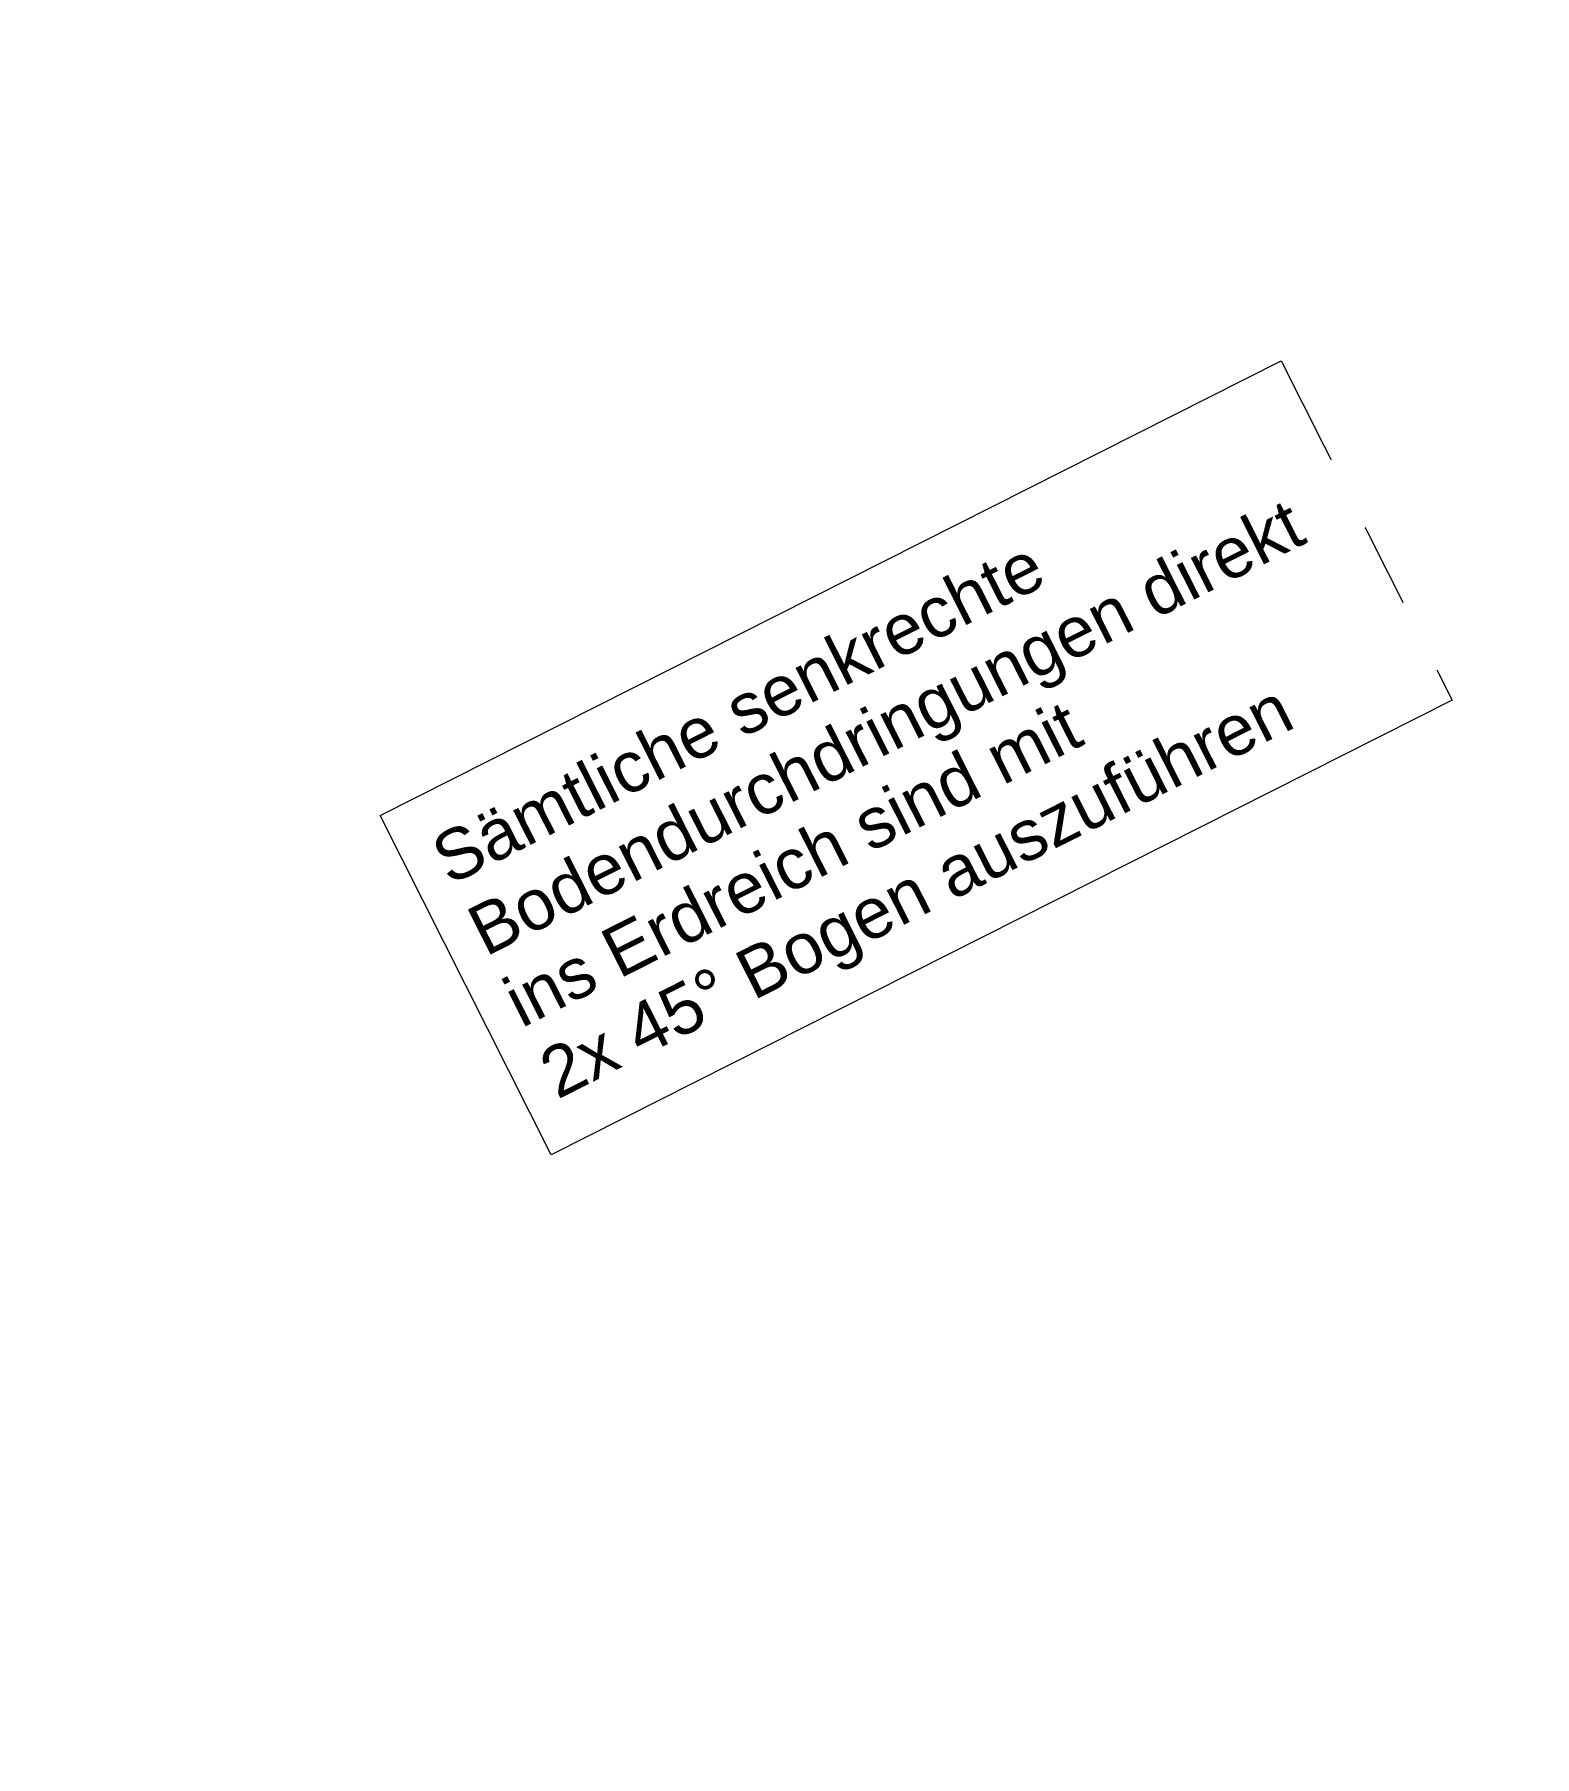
# Model space of a CAD drawing. Header units: metres. Extents: x 2682525 to 2683550, y 1250555 to 1251328.
# Drawn here: x 2683106.469 to 2683110.197, y 1250889.296 to 1250893.574 of the extents above; entities that cross this region are included whole.
import ezdxf

# ---------------------------------------------------------------- set-up
doc = ezdxf.new("R2010")
doc.units = ezdxf.units.M
doc.header["$PDMODE"] = 2
doc.header["$PDSIZE"] = -2
doc.linetypes.add('IMPORT-_23_VW-01 Strichlinie kurz _2_', pattern=[21.165312, 10.580624, -10.584688])
doc.linetypes.add('Verdeckt 0_75', pattern=[1.5, 0.75, -0.75])
for name, color, linetype, lineweight, true_color in [('2458 A U1_dwg-1', 9, 'Continuous', 18, 0x808080), ('_23_000 Linien-Oeffnungsflügel 0_10', 9, 'Continuous', 18, 0x808080), ('_23_000 Linien-Strichlinie kurz 0_10', 9, 'IMPORT-_23_VW-01 Strichlinie kurz _2_', 18, 0x808080), ('_23_200 Materialien-Beton', 9, 'Continuous', 18, 0x808080), ('_23_200 Materialien-Holzwerkstoffe', 9, 'Continuous', 18, 0x808080), ('_23_300 Bauteile 3D-Raum-NGF Nettogeschossfläche vermietbar', 9, 'Continuous', 18, 0x808080), ('_23_300 Bauteile 3D-Tuer', 9, 'Continuous', 18, 0x808080), ('_23_300 Bauteile 3D-Wand Aussen', 9, 'Continuous', 18, 0x808080), ('_23_300 Bauteile 3D-Wand Innen', 9, 'Continuous', 18, 0x808080), ('_23_600 Situation-Hoehenlinie primaer-Linien', 9, 'Continuous', 18, 0x808080), ('_23_Keine', 9, 'Continuous', 18, 0x808080), ('_25_300 Bauteile 3D-Raum-NGF Nettogeschossfläche', 9, 'Continuous', 18, 0x808080), ('_25_Keine', 9, 'Continuous', 18, 0x808080), ('Bemassung', 9, 'Continuous', 18, 0x808080)]:
    doc.layers.add(name, color=color, linetype=linetype, lineweight=lineweight, true_color=true_color)
for name, color, linetype, lineweight in [('A-____-____-DIMS', 7, 'Continuous', 9), ('A-DETL-____-MBND', 7, 'Verdeckt 0_75', 18), ('Bemassung-1', 7, 'Continuous', 18), ('G-____-____-TEXT', 7, 'Continuous', 9)]:
    doc.layers.add(name, color=color, linetype=linetype, lineweight=lineweight)
doc.styles.add('Arial_3', font='arial.ttf', dxfattribs={"height": 125})
doc.styles.add('Arial_31', font='arial.ttf', dxfattribs={"width": 0.9, "height": 200})
doc.styles.add('ISOCP_2', font='isocp___.ttf', dxfattribs={"height": 125.8608217592593})
doc.styles.add('ISOCP_5', font='isocp___.ttf', dxfattribs={"height": 100.6886574074074})
doc.styles.add('ISOCP_7', font='isocp___.ttf', dxfattribs={"height": 151.0329861111111})
doc.dimstyles.new('2_0_mm_-_Arial', dxfattribs={"dimscale": 304.8, "dimtxt": 204.051879991394, "dimasz": 0.2460629921259842, "dimexe": 0.3280839895013123, "dimexo": 0.3280840109072179, "dimgap": 0.08202099737532807, "dimtad": 1, "dimdec": 1, "dimlfac": 0.001, "dimrnd": 0.09999999999999999, "dimzin": 0, "dimdsep": 46, "dimtxsty": 'Arial_31', "dimblk1": 'OBLIQUE', "dimblk2": 'OBLIQUE', "dimsah": 1, "dimcen": 0.09, "dimdle": 0.3280839895013123, "dimazin": 0, "dimtfac": 1, "dimtdec": 4, "dimtix": 1, "dimtmove": 0, "dimatfit": 3, "dimfxl": 1, "dimtvp": 1, "dimtfill": 1, "dimtolj": 1, "dimtzin": 0, "dimarcsym": 2})
doc.dimstyles.new('2_0_mm_-_Arial_1', dxfattribs={"dimscale": 304.8, "dimtxt": 204.051879991394, "dimasz": 0.2460629921259842, "dimexe": 0.3280839895013123, "dimexo": 0.3280840109072179, "dimgap": 0.08202099737532807, "dimtad": 1, "dimdec": 1, "dimlfac": 0.001, "dimrnd": 0.09999999999999999, "dimzin": 0, "dimdsep": 46, "dimtxsty": 'Arial_31', "dimblk1": 'OBLIQUE', "dimblk2": 'OBLIQUE', "dimsah": 1, "dimcen": 0.09, "dimdle": 0.3280839895013123, "dimazin": 0, "dimtfac": 1, "dimtdec": 4, "dimtix": 1, "dimtmove": 2, "dimatfit": 3, "dimfxl": 1, "dimtvp": 1, "dimtfill": 1, "dimtolj": 1, "dimtzin": 0, "dimarcsym": 2})
pattern_1 = [(18.233, (0, 0), (93.86460339004219, -284.9376005907786), []), (18.233, (15.645, -47.492), (93.86460339004219, -284.9376005907786), []), (18.233, (-15.645, 47.492), (93.86460339004219, -284.9376005907786), [])]
pattern_2 = [(18.233, (0, 0), (18.77292067800844, -56.98752011815572), []), (288.233, (0, 0), (63.31313485127099, 20.85671487326738), [])]

# ---------------------------------------------------------------- blocks, each defined once
blk = doc.blocks.new('2458 A U1_dwg-9041719-U01 Bodenplatte')
at = {"layer": '_23_200 Materialien-Beton'}
h = blk.add_hatch(dxfattribs=at)
h.set_pattern_fill('FP_1', color=256, style=0, pattern_type=2)
h.set_pattern_definition(pattern_2)
h.paths.add_polyline_path([(-55914.7249122979, -19947.67519878161), (-48351.41820672657, -19947.67519878158), (-48601.41820672659, -19697.6751987816), (-56276.27539747024, -19697.67519878161), (-56276.27539747024, -19947.67519878161)])
h = blk.add_hatch(dxfattribs=at)
h.set_pattern_fill('FP_1', color=256, style=0, pattern_type=2)
h.set_pattern_definition(pattern_2)
h.paths.add_polyline_path([(-55914.7249122979, -19947.67519878161), (-48351.41820672657, -19947.67519878158), (-48601.41820672659, -19697.6751987816), (-56276.27539747024, -19697.67519878161), (-56276.27539747024, -19947.67519878161)])
at = {"layer": '_23_200 Materialien-Holzwerkstoffe'}
h = blk.add_hatch(dxfattribs=at)
h.set_pattern_fill('FP_3', color=256, style=0, pattern_type=2)
h.set_pattern_definition(pattern_1)
h.paths.add_polyline_path([(-50711.41366078716, -17948.06214921444), (-50661.41366078716, -17898.06214921445), (-50661.41366078716, -16148.06214921451), (-50711.41366078716, -16148.06214921449), (-50711.41366078716, -17898.06214921445)])
h = blk.add_hatch(dxfattribs=at)
h.set_pattern_fill('FP_3', color=256, style=0, pattern_type=2)
h.set_pattern_definition(pattern_1)
h.paths.add_polyline_path([(-50711.41366078716, -17948.06214921444), (-50661.41366078716, -17898.06214921445), (-50661.41366078716, -16148.06214921451), (-50711.41366078716, -16148.06214921449), (-50711.41366078716, -17898.06214921445)])
h = blk.add_hatch(dxfattribs=at)
h.set_pattern_fill('FP_3', color=256, style=0, pattern_type=2)
h.set_pattern_definition(pattern_1)
h.paths.add_polyline_path([(-53272.66156441825, -16248.06214921439), (-53272.66156441825, -16198.06214921439), (-54385.47725519323, -16198.06214921438), (-54385.47725519325, -16248.06214921438), (-53616.41366078714, -16248.06214921438)])
h = blk.add_hatch(dxfattribs=at)
h.set_pattern_fill('FP_3', color=256, style=0, pattern_type=2)
h.set_pattern_definition(pattern_1)
h.paths.add_polyline_path([(-53272.66156441825, -16248.06214921439), (-53272.66156441825, -16198.06214921439), (-54385.47725519323, -16198.06214921438), (-54385.47725519325, -16248.06214921438), (-53616.41366078714, -16248.06214921438)])
h = blk.add_hatch(dxfattribs=at)
h.set_pattern_fill('FP_3', color=256, style=0, pattern_type=2)
h.set_pattern_definition(pattern_1)
h.paths.add_polyline_path([(-51611.4136607871, -16248.06214921438), (-51611.4136607871, -16198.06214921439), (-52522.66156441825, -16198.06214921439), (-52522.66156441825, -16248.06214921438), (-51711.41366078716, -16248.06214921438)])
h = blk.add_hatch(dxfattribs=at)
h.set_pattern_fill('FP_3', color=256, style=0, pattern_type=2)
h.set_pattern_definition(pattern_1)
h.paths.add_polyline_path([(-51611.4136607871, -16248.06214921438), (-51611.4136607871, -16198.06214921439), (-52522.66156441825, -16198.06214921439), (-52522.66156441825, -16248.06214921438), (-51711.41366078716, -16248.06214921438)])
h = blk.add_hatch(dxfattribs=at)
h.set_pattern_fill('FP_3', color=256, style=0, pattern_type=2)
h.set_pattern_definition(pattern_1)
h.paths.add_polyline_path([(-53666.41366078716, -19697.67519878161), (-53616.41366078714, -19697.67519878161), (-53616.41366078714, -16248.06214921435), (-53666.41366078715, -16248.06214921435), (-53666.41366078716, -18509.22271522267)])
h = blk.add_hatch(dxfattribs=at)
h.set_pattern_fill('FP_3', color=256, style=0, pattern_type=2)
h.set_pattern_definition(pattern_1)
h.paths.add_polyline_path([(-53666.41366078716, -19697.67519878161), (-53616.41366078714, -19697.67519878161), (-53616.41366078714, -16248.06214921435), (-53666.41366078715, -16248.06214921435), (-53666.41366078716, -18509.22271522267)])
h = blk.add_hatch(dxfattribs=at)
h.set_pattern_fill('FP_3', color=256, style=0, pattern_type=2)
h.set_pattern_definition(pattern_1)
h.paths.add_polyline_path([(-51711.41366078716, -19697.67519878161), (-51711.41366078716, -16248.06214921439), (-51761.41366078714, -16248.06214921439), (-51761.41366078714, -19697.67519878161)])
h = blk.add_hatch(dxfattribs=at)
h.set_pattern_fill('FP_3', color=256, style=0, pattern_type=2)
h.set_pattern_definition(pattern_1)
h.paths.add_polyline_path([(-51711.41366078716, -19697.67519878161), (-51711.41366078716, -16248.06214921439), (-51761.41366078714, -16248.06214921439), (-51761.41366078714, -19697.67519878161)])
h = blk.add_hatch(dxfattribs=at)
h.set_pattern_fill('FP_3', color=256, style=0, pattern_type=2)
h.set_pattern_definition(pattern_1)
h.paths.add_polyline_path([(-48601.41820672659, -17948.06214921446), (-48601.41820672657, -17898.06214921446), (-50661.41366078716, -17898.06214921445), (-50711.41366078716, -17948.06214921446), (-50661.41366078716, -17948.06214921446)])
h = blk.add_hatch(dxfattribs=at)
h.set_pattern_fill('FP_3', color=256, style=0, pattern_type=2)
h.set_pattern_definition(pattern_1)
h.paths.add_polyline_path([(-48601.41820672659, -17948.06214921446), (-48601.41820672657, -17898.06214921446), (-50661.41366078716, -17898.06214921445), (-50711.41366078716, -17948.06214921446)])
at = {"layer": '_23_000 Linien-Oeffnungsflügel 0_10', "flags": 128}
for points in [[(-53272.66156441819, -16948.06214921436), (-53272.66156441819, -16198.06214921436)], [(-51611.41366078706, -16948.06214921437), (-51611.41366078706, -16198.06214921437)]]:
    blk.add_lwpolyline(points, close=True, dxfattribs=at)
at = {"layer": '_23_000 Linien-Oeffnungsflügel 0_10'}
for centre in [(-53272.66156441819, -16198.06214921436), (-53272.66156441819, -16198.06214921436), (-51611.41366078706, -16198.06214921437), (-51611.41366078706, -16198.06214921437)]:
    blk.add_arc(centre, 749.9999999999999, 270.0000000000001, 5.884026160707506e-14, dxfattribs=at)
at = {"layer": '_23_000 Linien-Strichlinie kurz 0_10', "flags": 128}
blk.add_lwpolyline([(-52411.4136607871, -14798.06214921447), (-50711.4136607871, -14798.06214921447), (-50711.4136607871, -16198.06214921437), (-52411.4136607871, -16198.06214921437)], close=True, dxfattribs=at)
blk.add_lwpolyline([(-52411.4136607871, -14798.06214921447), (-50711.4136607871, -14798.06214921447), (-50711.4136607871, -16198.06214921437), (-52411.4136607871, -16198.06214921437)], close=True, dxfattribs=at)
at = {"layer": '_23_200 Materialien-Beton', "flags": 128}
for points in [[(-48351.41820672657, -19947.67519878158), (-48351.41820672657, -14798.06214921451), (-48351.41820672657, -19947.67519878158), (-56276.27539747024, -19947.67519878158), (-56706.2798395465, -19947.67519878158)], [(-48601.41820672659, -19697.6751987816), (-56276.27539747024, -19697.6751987816), (-56706.2798395465, -19697.6751987816)], [(-56706.2798395465, -19697.6751987816), (-56276.27539747024, -19697.6751987816), (-48601.41820672659, -19697.6751987816)], [(-56706.2798395465, -19947.67519878158), (-56276.27539747024, -19947.67519878158), (-48351.41820672657, -19947.67519878158)]]:
    blk.add_lwpolyline(points, dxfattribs=at)
at = {"layer": '_23_200 Materialien-Holzwerkstoffe', "flags": 128}
for points in [[(-48601.41820672653, -17948.06214921444), (-50711.4136607871, -17948.06214921444), (-50711.4136607871, -16148.06214921447), (-50711.4136607871, -17948.06214921442)], [(-48601.41820672652, -17898.06214921444), (-50661.4136607871, -17898.06214921444), (-50661.4136607871, -16148.06214921449), (-50661.4136607871, -17898.06214921444)], [(-54385.47725519317, -16198.06214921437), (-53272.66156441819, -16198.06214921437)], [(-52522.66156441819, -16198.06214921437), (-51611.41366078705, -16198.06214921437)], [(-54385.47725519319, -16248.06214921437), (-53272.66156441819, -16248.06214921437)], [(-53666.4136607871, -19697.67519878159), (-53666.4136607871, -16248.06214921434)], [(-53616.41366078708, -19697.67519878158), (-53616.41366078708, -16248.06214921434)], [(-52522.66156441819, -16248.06214921437), (-51611.41366078705, -16248.06214921437)], [(-51761.41366078708, -19697.67519878158), (-51761.41366078708, -16248.06214921437)], [(-51711.41366078708, -19697.67519878159), (-51711.41366078708, -16248.06214921438)]]:
    blk.add_lwpolyline(points, close=True, dxfattribs=at)
at = {"layer": '_23_300 Bauteile 3D-Raum-NGF Nettogeschossfläche vermietbar', "flags": 128}
for points in [[(-48601.41820665848, -17898.06214921445), (-50661.41366078708, -17898.06214921445), (-50661.41366078708, -14798.06214921446), (-48601.41820665848, -14798.06214921446), (-48601.41820665848, -17898.06214921445), (-48601.41820665848, -14798.06214921448), (-50661.4136607871, -14798.06214921448), (-50661.4136607871, -17898.06214921444)], [(-53666.4136607871, -19697.67519878065), (-55521.41366078709, -19697.67519878065), (-55521.41366078709, -16248.06214921439), (-53666.4136607871, -16248.06214921439), (-53666.4136607871, -19697.67519878065), (-53666.4136607871, -16248.06214921439), (-55521.41366078708, -16248.06214921439), (-55521.41366078708, -19697.67519878156)], [(-53616.41366078708, -19697.67519878072), (-53616.41366078708, -16248.06214921436), (-51761.41366078707, -16248.06214921436), (-51761.41366078707, -19697.67519878073), (-53616.41366078708, -19697.67519878073), (-51761.41366078707, -19697.67519878073), (-51761.41366078707, -16248.06214921438), (-53616.41366078711, -16248.06214921438)], [(-48601.41820672652, -17948.06214921443), (-50711.41366078707, -17948.06214921443), (-50711.41366078707, -16248.06214921438), (-51711.41366078708, -16248.06214921438), (-51711.41366078708, -19697.67519878073), (-48601.41820672652, -19697.67519878073), (-48601.41820672652, -17948.06214921443), (-50711.41366078707, -17948.06214921443), (-50711.41366078707, -16248.06214921438), (-51711.41366078708, -16248.06214921438), (-51711.41366078708, -19697.67519878073), (-48601.41820672652, -19697.67519878073)]]:
    blk.add_lwpolyline(points, close=True, dxfattribs=at)
at = {"layer": '_23_300 Bauteile 3D-Tuer', "flags": 128}
for points in [[(-52522.66156441819, -16198.06214921436), (-52522.66156441819, -16248.06214921436), (-53272.66156441819, -16248.06214921436), (-53272.66156441819, -16198.06214921436)], [(-52522.66156441819, -16198.06214921436), (-52522.66156441819, -16248.06214921436), (-53272.66156441819, -16248.06214921436), (-53272.66156441819, -16198.06214921436)], [(-53272.66156441819, -16198.06214921436), (-52522.66156441819, -16198.06214921436)], [(-50861.41366078706, -16198.06214921437), (-50861.41366078706, -16248.06214921437), (-51611.41366078706, -16248.06214921437), (-51611.41366078706, -16198.06214921437)], [(-50861.41366078706, -16198.06214921437), (-50861.41366078706, -16248.06214921437), (-51611.41366078706, -16248.06214921437), (-51611.41366078706, -16198.06214921437)], [(-51611.41366078706, -16198.06214921437), (-50861.41366078706, -16198.06214921437)], [(-53272.66156441819, -16248.06214921436), (-52522.66156441819, -16248.06214921436)], [(-51611.41366078706, -16248.06214921437), (-50861.41366078706, -16248.06214921437)]]:
    blk.add_lwpolyline(points, close=True, dxfattribs=at)
at = {"layer": '_23_300 Bauteile 3D-Wand Aussen', "flags": 128}
for points in [[(-56276.27539747017, -19697.67519878159), (-56276.27539747017, -19747.67519878155), (-56276.27539747017, -19947.67519878159), (-48351.41820672652, -19947.67519878159), (-48351.41820672652, -14798.0621492145), (-48301.41820672654, -14798.0621492145), (-48301.41820672654, -13797.67484421954), (-48301.41820672654, -14798.06214921448), (-48351.41820672654, -14798.06214921448), (-48351.41820672654, -19947.67519878156)], [(-48351.41820672657, -19947.67519878159), (-56276.27539747024, -19947.67519878159), (-56706.2798395465, -19947.67519878159)]]:
    blk.add_lwpolyline(points, dxfattribs=at)
for points in [[(-55985.06600430907, -14798.06214921445), (-55985.06600430907, -16198.06214921343), (-55521.4136607871, -16198.06214921343), (-55521.4136607871, -19697.67519878159), (-53666.41366078711, -19697.67519878159), (-55521.41366078712, -19697.67519878159), (-55521.41366078712, -16198.06214921344), (-55985.06600430908, -16198.06214921344)], [(-48601.41820672653, -19697.67519878158), (-48601.41820672653, -14798.06214921448), (-48601.41820672653, -19697.67519878158), (-51711.41366078708, -19697.67519878158)], [(-51761.41366078708, -19697.67519878158), (-53616.4136607871, -19697.67519878158)]]:
    blk.add_lwpolyline(points, close=True, dxfattribs=at)
at = {"layer": '_23_300 Bauteile 3D-Wand Innen', "flags": 128}
for points in [[(-48601.41820672652, -17898.06214921444), (-50661.4136607871, -17898.06214921444), (-50661.4136607871, -16148.06214921449), (-50661.4136607871, -17898.06214921444)], [(-54385.47725519317, -16198.06214921437), (-53272.66156441819, -16198.06214921437)], [(-53272.66156441819, -16248.06214921436), (-53272.66156441819, -16198.06214921436), (-53272.66156441819, -16248.06214921436), (-53272.66156441819, -16198.06214921436)], [(-52522.66156441819, -16198.06214921437), (-51611.41366078705, -16198.06214921437)], [(-52522.66156441819, -16248.06214921436), (-52522.66156441819, -16198.06214921436), (-52522.66156441819, -16248.06214921436), (-52522.66156441819, -16198.06214921436)], [(-51611.41366078706, -16248.06214921437), (-51611.41366078706, -16198.06214921437), (-51611.41366078706, -16248.06214921437), (-51611.41366078706, -16198.06214921437)], [(-53666.41366078709, -17866.43521441868), (-53666.41366078709, -16248.06214921436), (-54385.47725519319, -16248.06214921436), (-53666.4136607871, -16248.06214921436)], [(-53616.41366078709, -19697.67519878158), (-53616.41366078709, -16248.06214921436), (-53272.66156441819, -16248.06214921436), (-53616.41366078709, -16248.06214921436)], [(-51761.41366078708, -19697.67519878158), (-51761.41366078708, -16248.06214921437), (-52522.66156441819, -16248.06214921437), (-51761.41366078708, -16248.06214921437)], [(-51711.41366078708, -19697.67519878158), (-51711.41366078708, -16248.06214921437), (-51611.41366078705, -16248.06214921437), (-51711.41366078708, -16248.06214921437)], [(-48601.41820672653, -17948.06214921444), (-50711.4136607871, -17948.06214921444), (-50711.4136607871, -16248.06214921437), (-50861.41366078706, -16248.06214921437), (-50711.4136607871, -16248.06214921437), (-50711.4136607871, -17948.06214921443)], [(-53666.4136607871, -19697.67519878159), (-53666.4136607871, -17916.43521441868)]]:
    blk.add_lwpolyline(points, close=True, dxfattribs=at)
at = {"layer": '_23_Keine', "flags": 128}
blk.add_lwpolyline([(-53666.41366078709, -17518.59584667468), (-53616.4136607871, -17518.59584667468), (-53616.4136607871, -18828.16633395622), (-53666.41366078708, -18828.16633395622)], close=True, dxfattribs=at)
blk.add_lwpolyline([(-53666.41366078709, -17518.59584667468), (-53616.4136607871, -17518.59584667468), (-53616.4136607871, -18828.16633395622), (-53666.41366078708, -18828.16633395622)], close=True, dxfattribs=at)
at = {"layer": '_25_300 Bauteile 3D-Raum-NGF Nettogeschossfläche', "flags": 128}
blk.add_lwpolyline([(-45650.3077738728, -21122.96197890605), (-45650.3077738728, -19947.67519845819), (-56706.2798395465, -19947.67519845819)], dxfattribs=at)
at = {"layer": '_25_Keine', "flags": 128}
blk.add_lwpolyline([(-54050.30777390705, -20107.67519800752), (-51550.30777390705, -20107.67519800752), (-51550.30777390705, -21122.76708494489)], dxfattribs=at)
at = {"layer": 'Bemassung', "flags": 128}
for points in [[(-50954.2127628556, -14910.30336015197), (-50954.2127628556, -19585.43398784407)], [(-55006.09530895741, -16310.30336015095), (-55006.09530895741, -19585.43398784405)], [(-48825.90062860154, -16830.44034274917), (-48713.65941766403, -16830.44034274917), (-55409.1724498496, -16830.44034274917), (-55296.9312389121, -16830.44034274917), (-55409.1724498496, -16830.44034274917), (-48713.65941766403, -16830.44034274917)], [(-55409.1724498496, -19336.08460073886), (-48713.65941766402, -19336.08460073886), (-55409.1724498496, -19336.08460073886), (-55296.9312389121, -19336.08460073886)]]:
    blk.add_lwpolyline(points, close=True, dxfattribs=at)
at = {"layer": '_23_600 Situation-Hoehenlinie primaer-Linien', "insert": (-55385.20327960746, -17674.71089717278), "char_height": 125.8608217592593, "width": 1404.166512488436, "attachment_point": 1, "line_spacing_factor": 1.478621465017729, "style": 'ISOCP_2'}
blk.add_mtext('BF       34.6m²', dxfattribs=at)
blk.add_mtext('BF       34.6m²', dxfattribs=at)
at = {"layer": '_23_Keine', "attachment_point": 1, "line_spacing_factor": 1.478621465017729}
for s, insert, char_height, width, style in [('56.U108.01', (-52879.72678987408, -15408.91087240017), 151.0329861111111, 1197.682317682318, 'ISOCP_7'), ('56.U108.01', (-52879.72678987408, -15408.91087240017), 151.0329861111111, 1197.682317682318, 'ISOCP_7'), ('Keller', (-52884.87798312118, -15650.21087240025), 151.0329861111111, 730.7892107892108, 'ISOCP_7'), ('Keller', (-52884.87798312118, -15650.21087240025), 151.0329861111111, 730.7892107892108, 'ISOCP_7'), ('34.6m²', (-52878.90259894673, -15891.51087240016), 151.0329861111111, 811.988011988012, 'ISOCP_7'), ('34.6m²', (-52878.90259894673, -15891.51087240016), 151.0329861111111, 811.988011988012, 'ISOCP_7'), ('2.5/56.0403.31 (6.4m²)', (-53593.92391399534, -16339.25596275909), 100.6886574074074, 1759.372456153334, 'ISOCP_5'), ('2.5/56.0403.31 (6.4m²)', (-53593.92391399534, -16339.25596275909), 100.6886574074074, 1759.372456153334, 'ISOCP_5'), ('3.5/56.0304.31 (7.1m²)', (-51688.44313595857, -16339.2559627591), 100.6886574074074, 1718.771553319026, 'ISOCP_5'), ('3.5/56.0304.31 (7.1m²)', (-51688.44313595857, -16339.2559627591), 100.6886574074074, 1718.771553319026, 'ISOCP_5')]:
    blk.add_mtext(s, dxfattribs=dict(at, insert=insert, char_height=char_height, width=width, style=style))
at = {"layer": 'Bemassung-1', "char_height": 125.8608217592593, "width": 406.0240518038852, "attachment_point": 2, "line_spacing_factor": 1.478621465017729, "style": 'ISOCP_2'}
for insert in [(-52061.41593375681, -16723.40706678143), (-52061.41593375681, -16723.40706678143), (-52061.41593375681, -19229.05132477114), (-52061.41593375681, -19229.05132477114)]:
    blk.add_mtext('6.92', dxfattribs=dict(at, insert=insert))
at = {"layer": 'Bemassung-1', "insert": (-51061.2460388233, -17247.868673998), "char_height": 125.8608217592593, "width": 422.9417206290471, "attachment_point": 2, "rotation": 90, "line_spacing_factor": 1.478621465017729, "style": 'ISOCP_2'}
blk.add_mtext('4.90', dxfattribs=at)
blk.add_mtext('4.90', dxfattribs=at)
blk = doc.blocks.new('_Oblique')
at = {"color": 0, "linetype": 'ByBlock', "lineweight": -2}
blk.add_line((-0.5, -0.5), (0.5, 0.5), dxfattribs=at)
blk = doc.blocks.new('*D1807')
at = {"layer": 'A-____-____-DIMS', "color": 0, "lineweight": -2, "transparency": 16777216}
for p, q in [((2683068.897622096, 1250867.009540824), (2683135.861756529, 1250900.785341326)), ((2683053.688199543, 1250859.338114525), (2683068.897622096, 1250867.009540824)), ((2683053.688199543, 1250859.338114525), (2682986.72406511, 1250825.562314023)), ((2683113.74310552, 1250778.098576879), (2683113.932022766, 1250777.724028246)), ((2683098.698719751, 1250770.099947516), (2683098.722600213, 1250770.052601948))]:
    blk.add_line(p, q, dxfattribs=at)
at = {"layer": 'A-____-____-DIMS', "color": 0, "lineweight": -2, "transparency": 16777216, "xscale": 74.99999999999999, "yscale": 74.99999999999999, "zscale": 74.99999999999999}
for p, rotation in [((2683068.897622096, 1250867.009540824), 206.7657572042305), ((2683053.688199543, 1250859.338114525), 26.76575720423048)]:
    blk.add_blockref('_Oblique', p, dxfattribs=dict(at, rotation=rotation))
at = {"layer": 'A-____-____-DIMS', "color": 0, "transparency": 16777216, "insert": (2683004.047613651, 1250976.668747653), "char_height": 200, "width": 911.641014607705, "attachment_point": 5, "rotation": 26.76575720423047, "style": 'Arial_31', "bg_fill": 3, "box_fill_scale": 1.1, "bg_fill_color": 256, "bg_fill_true_color": 13158600, "bg_fill_transparency": 0}
blk.add_mtext('\\A1;0.0', dxfattribs=at)
at = {"layer": 'Defpoints', "color": 0, "transparency": 16777216}
for p in [(2683068.708701911, 1250867.384095282), (2683068.897622096, 1250867.009540824), (2683053.664316143, 1250859.385465919)]:
    blk.add_point(p, dxfattribs=at)
blk = doc.blocks.new('*D1808')
at = {"layer": 'A-____-____-DIMS', "color": 0, "lineweight": -2, "transparency": 16777216}
for p, q in [((2683101.306229421, 1250883.356000871), (2683168.270363854, 1250917.131801374)), ((2683068.897622741, 1250867.009539544), (2683001.933488308, 1250833.233739042)), ((2683146.196746825, 1250794.355752247), (2683146.340630091, 1250794.070488293)), ((2683113.74310552, 1250778.098576879), (2683113.932023411, 1250777.724026967))]:
    blk.add_line(p, q, dxfattribs=at)
at = {"layer": 'A-____-____-DIMS', "color": 0, "transparency": 16777216, "insert": (2682617.72699169, 1250788.948338999), "char_height": 200, "width": 911.641014607705, "attachment_point": 1, "rotation": 26.76575720423047, "line_spacing_factor": 0.9417779076525878, "style": 'Arial_31', "bg_fill": 3, "box_fill_scale": 1.1, "bg_fill_color": 256, "bg_fill_true_color": 13158600, "bg_fill_transparency": 0}
blk.add_mtext('\\A1;0.0', dxfattribs=at)
at = {"layer": 'A-____-____-DIMS', "color": 0, "lineweight": -2, "transparency": 16777216}
blk.add_line((2683068.897622741, 1250867.009539544), (2683101.306229421, 1250883.356000871), dxfattribs=at)
at = {"layer": 'Defpoints', "color": 0, "transparency": 16777216}
for p in [(2683101.162343216, 1250883.641270651), (2683101.306229421, 1250883.356000871), (2683068.708701911, 1250867.384095282)]:
    blk.add_point(p, dxfattribs=at)
at = {"layer": 'A-____-____-DIMS', "color": 0, "lineweight": -2, "transparency": 16777216, "xscale": 74.99999999999999, "yscale": 74.99999999999999, "zscale": 74.99999999999999}
for p, rotation in [((2683101.306229421, 1250883.356000871), 206.7657572042305), ((2683068.897622741, 1250867.009539544), 26.76575720423048)]:
    blk.add_blockref('_Oblique', p, dxfattribs=dict(at, rotation=rotation))
blk = doc.blocks.new('*D1809')
at = {"layer": 'A-____-____-DIMS', "color": 0, "lineweight": -2, "transparency": 16777216}
for p, q in [((2683132.910514814, 1250899.296771893), (2683199.874649247, 1250933.072572396)), ((2683101.30623005, 1250883.355999624), (2683132.910514814, 1250899.296771893)), ((2683101.30623005, 1250883.355999624), (2683034.342095617, 1250849.580199121)), ((2683177.801724807, 1250810.295150137), (2683177.944915484, 1250810.011259315)), ((2683146.196746825, 1250794.355752247), (2683146.34063072, 1250794.070487046))]:
    blk.add_line(p, q, dxfattribs=at)
at = {"layer": 'A-____-____-DIMS', "color": 0, "lineweight": -2, "transparency": 16777216, "xscale": 74.99999999999999, "yscale": 74.99999999999999, "zscale": 74.99999999999999}
for p, rotation in [((2683132.910514814, 1250899.296771893), 206.7657572042305), ((2683101.30623005, 1250883.355999624), 26.76575720423048)]:
    blk.add_blockref('_Oblique', p, dxfattribs=dict(at, rotation=rotation))
at = {"layer": 'A-____-____-DIMS', "color": 0, "transparency": 16777216, "insert": (2683059.863075263, 1251004.821305737), "char_height": 200, "width": 911.641014607705, "attachment_point": 5, "rotation": 26.76575720423047, "style": 'Arial_31', "bg_fill": 3, "box_fill_scale": 1.1, "bg_fill_color": 256, "bg_fill_true_color": 13158600, "bg_fill_transparency": 0}
blk.add_mtext('\\A1;0.0', dxfattribs=at)
at = {"layer": 'Defpoints', "color": 0, "transparency": 16777216}
for p in [(2683132.767321199, 1250899.58066854), (2683132.910514814, 1250899.296771893), (2683101.162343216, 1250883.641270651)]:
    blk.add_point(p, dxfattribs=at)

msp = doc.modelspace()

# ---------------------------------------------------------------- linework, layer by layer
at = {"layer": 'A-DETL-____-MBND'}
msp.add_open_spline([(2683066.009390901, 1250869.679863096), (2683066.288205003, 1250869.551325586), (2683067.039320472, 1250869.18605556), (2683068.808618498, 1250868.554809036), (2683071.657237757, 1250869.494124548), (2683074.467321273, 1250871.018365242), (2683078.195421315, 1250872.859749516), (2683083.158512379, 1250875.383371573), (2683088.800458998, 1250878.256991499), (2683094.67246607, 1250881.112386641), (2683097.951854891, 1250882.94699488), (2683100.081408632, 1250883.879558791), (2683100.187642982, 1250884.43076455), (2683100.919117485, 1250885.016465895), (2683101.844521929, 1250884.711114088), (2683103.967648854, 1250886.004076284), (2683109.204590926, 1250888.417601884), (2683115.754953569, 1250891.836530144), (2683122.446522959, 1250895.24131188), (2683126.497124689, 1250897.270196159), (2683129.520615935, 1250898.811156605), (2683132.804656584, 1250900.260438276), (2683134.067093911, 1250906.573856538), (2683135.558020153, 1250913.796773206), (2683138.657477513, 1250918.602886364), (2683139.889302063, 1250920.906158589)], degree=3, knots=[0, 0, 0, 0, 3.021816965252346, 8.2668153199768, 17.95102877688316, 30.86478291184385, 40.23480069127133, 58.74610483870741, 85.71719350426484, 102.6006594184549, 122.8063238274784, 123.1988405673681, 125.0105717409506, 127.673553189531, 131.444065486728, 133.3966811922206, 151.4499517304334, 188.9907190902837, 205.6325642785124, 225.4757952452216, 233.4027051389572, 239.3167187433414, 259.753894699282, 288.8823652494151, 314.5908583427087, 314.5908583427087, 314.5908583427087, 314.5908583427087], dxfattribs=at)

# ---------------------------------------------------------------- block references
at = {"layer": '2458 A U1_dwg-1', "xscale": 0.001, "yscale": 0.001, "zscale": 0.001, "rotation": 26.76575494316579}
msp.add_blockref('2458 A U1_dwg-9041719-U01 Bodenplatte', (2683147.144467305, 1250931.177239274), dxfattribs=at)

# ---------------------------------------------------------------- next in the draw order: texts
at = {"layer": 'G-____-____-TEXT', "insert": (2683109.877507505, 1250888.949065966), "char_height": 0.125, "width": 1.2706746875, "attachment_point": 1, "rotation": 26.765754943165796, "style": 'Arial_3', "bg_fill": 3, "box_fill_scale": 1.25, "bg_fill_color": 256, "bg_fill_true_color": 13158600, "bg_fill_transparency": 0}
msp.add_mtext('Gef. 2.0% -->', dxfattribs=at)

# ---------------------------------------------------------------- next in the draw order: dimensions: what is measured, and where the dimension line sits
at = {"layer": 'A-____-____-DIMS'}
dim = msp.add_linear_dim(base=(2683068.897622096, 1250867.009540824), p1=(2683053.664316142, 1250859.385465919), p2=(2683068.708701911, 1250867.384095282), angle=26.76575720423047, dimstyle='2_0_mm_-_Arial', override={"dimpost": '<>', "dimfxl": 17038.5332360565}, dxfattribs=at)
dim.commit()
dim.dimension.update_dxf_attribs({"geometry": '*D1807', "text_midpoint": (2683004.047613651, 1250976.668747653)})

# ---------------------------------------------------------------- next in the draw order: dimensions: what is measured, and where the dimension line sits
dim = msp.add_linear_dim(base=(2683101.306229421, 1250883.356000871), p1=(2683068.708701911, 1250867.384095282), p2=(2683101.162343216, 1250883.641270651), angle=26.76575720423047, dimstyle='2_0_mm_-_Arial_1', override={"dimpost": '<>', "dimfxl": 36297.85923366722}, dxfattribs=at)
dim.commit()
dim.dimension.update_dxf_attribs({"geometry": '*D1808', "text_midpoint": (2683084.754535631, 1250875.177022492), "dimtype": 160})

# ---------------------------------------------------------------- next in the draw order: dimensions: what is measured, and where the dimension line sits
dim = msp.add_linear_dim(base=(2683132.910514814, 1250899.296771893), p1=(2683101.162343216, 1250883.641270651), p2=(2683132.767321198, 1250899.58066854), angle=26.76575720423047, dimstyle='2_0_mm_-_Arial', override={"dimpost": '<>', "dimfxl": 35396.87893486193}, dxfattribs=at)
dim.commit()
dim.dimension.update_dxf_attribs({"geometry": '*D1809', "text_midpoint": (2683059.863075263, 1251004.821305737)})

# ---------------------------------------------------------------- next in the draw order: linework, layer by layer
at = {"layer": 'G-____-____-TEXT', "flags": 128}
msp.add_lwpolyline([(2683107.328561901, 1250891.633873345), (2683109.567212267, 1250892.763018094), (2683109.992336976, 1250891.920162838), (2683107.75368661, 1250890.79101809)], close=True, dxfattribs=at)

# ---------------------------------------------------------------- next in the draw order: texts
at = {"layer": 'G-____-____-TEXT', "insert": (2683107.444500944, 1250891.570551146), "char_height": 0.125, "width": 2.0723621875, "attachment_point": 1, "rotation": 26.765754943165796, "style": 'Arial_3', "bg_fill": 3, "box_fill_scale": 1.25, "bg_fill_color": 256, "bg_fill_true_color": 13158600, "bg_fill_transparency": 0}
msp.add_mtext('Sämtliche senkrechte ', dxfattribs=at)

# ---------------------------------------------------------------- next in the draw order: texts
at = {"layer": 'G-____-____-TEXT', "insert": (2683107.533866075, 1250891.393375203), "char_height": 0.125, "width": 2.797889375, "attachment_point": 1, "rotation": 26.765754943165796, "style": 'Arial_3', "bg_fill": 3, "box_fill_scale": 1.25, "bg_fill_color": 256, "bg_fill_true_color": 13158600, "bg_fill_transparency": 0}
msp.add_mtext('Bodendurchdringungen direkt ', dxfattribs=at)

# ---------------------------------------------------------------- next in the draw order: texts
at = {"layer": 'G-____-____-TEXT', "insert": (2683107.623231207, 1250891.216199261), "char_height": 0.125, "width": 1.9521090625, "attachment_point": 1, "rotation": 26.765754943165796, "style": 'Arial_3', "bg_fill": 3, "box_fill_scale": 1.25, "bg_fill_color": 256, "bg_fill_true_color": 13158600, "bg_fill_transparency": 0}
msp.add_mtext('ins Erdreich sind mit ', dxfattribs=at)

# ---------------------------------------------------------------- next in the draw order: texts
at = {"layer": 'G-____-____-TEXT', "insert": (2683107.712596339, 1250891.039023318), "char_height": 0.125, "width": 2.465189062499999, "attachment_point": 1, "rotation": 26.765754943165796, "style": 'Arial_3', "bg_fill": 3, "box_fill_scale": 1.25, "bg_fill_color": 256, "bg_fill_true_color": 13158600, "bg_fill_transparency": 0}
msp.add_mtext('2x 45° Bogen auszuführen', dxfattribs=at)

doc.saveas('drawing.dxf')
